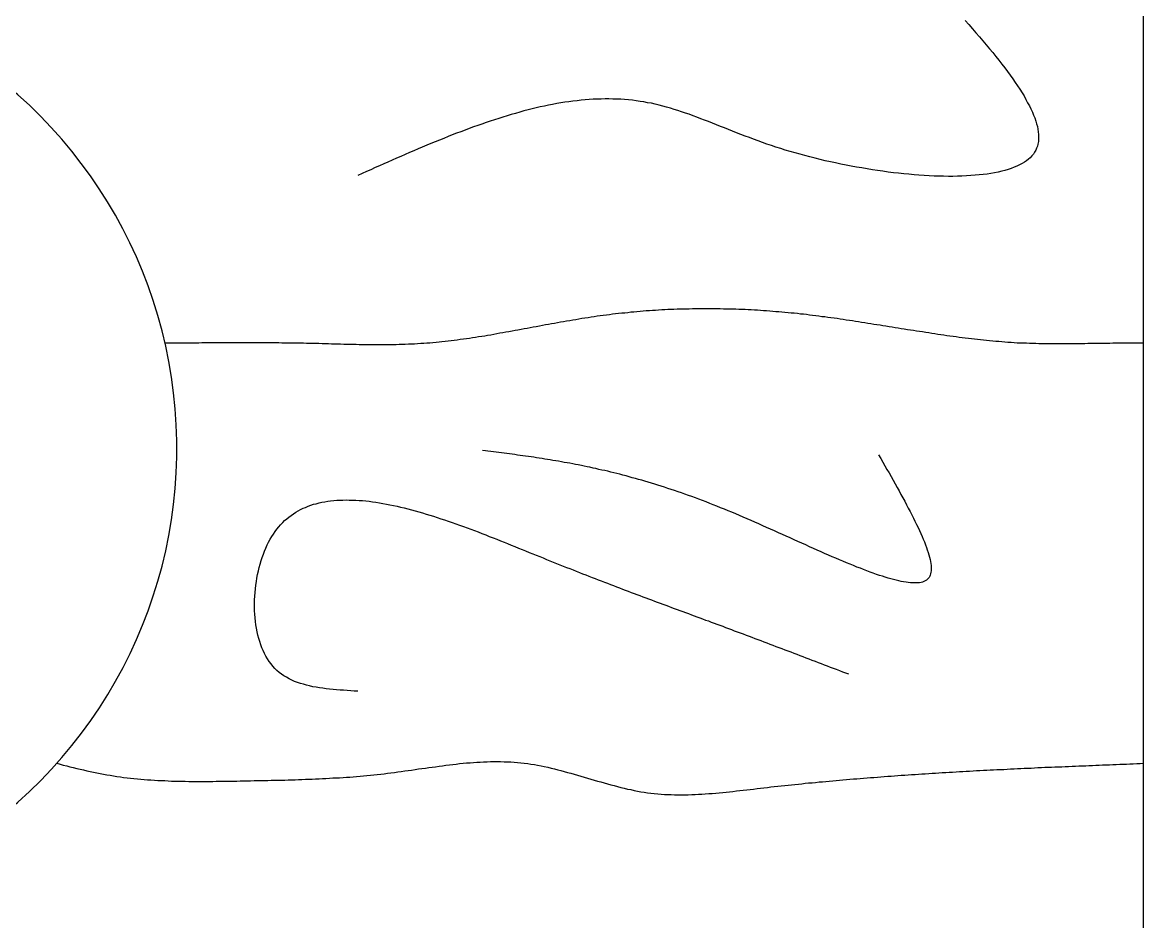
# Model space of a CAD drawing. Extents: x 443 to 1217, y -1921 to -677.
# Drawn here: x 707.95 to 718.33, y -758.87 to -750.54 of the extents above; entities that cross this region are included whole.
import ezdxf

# ---------------------------------------------------------------- set-up
doc = ezdxf.new("R2010")
doc.units = 0
doc.header["$MEASUREMENT"] = 0
doc.layers.add('1', color=7, linetype='CONTINUOUS')
doc.layers.add('3', color=8, linetype='CONTINUOUS')

msp = doc.modelspace()

# ---------------------------------------------------------------- linework, layer by layer
at = {"layer": '1', "color": 2, "linetype": 'Continuous'}
msp.add_line((718.33, -761.303), (718.33, -742.752), dxfattribs=at)
msp.add_line((718.33, -761.303), (718.33, -742.752), dxfattribs=at)
at = {"layer": '1', "color": 7}
for p, q in [((716.678, -750.524), (716.711, -750.562)), ((716.711, -750.562), (716.745, -750.6)), ((716.745, -750.6), (716.778, -750.637)), ((716.778, -750.637), (716.811, -750.675)), ((716.811, -750.675), (716.842, -750.712)), ((716.842, -750.712), (716.874, -750.748)), ((716.874, -750.748), (716.904, -750.785)), ((716.904, -750.785), (716.934, -750.821)), ((716.934, -750.821), (716.963, -750.857)), ((716.963, -750.857), (716.991, -750.892)), ((716.991, -750.892), (717.019, -750.927)), ((717.019, -750.927), (717.045, -750.962)), ((717.045, -750.962), (717.071, -750.997)), ((717.071, -750.997), (717.095, -751.031)), ((717.095, -751.031), (717.119, -751.063)), ((717.119, -751.063), (717.142, -751.097)), ((717.142, -751.097), (717.164, -751.129)), ((717.164, -751.129), (717.185, -751.161)), ((717.185, -751.161), (717.205, -751.193)), ((717.205, -751.193), (717.224, -751.223)), ((717.224, -751.223), (717.241, -751.255)), ((712.706, -751.334), (712.668, -751.342)), ((712.744, -751.325), (712.706, -751.334)), ((712.783, -751.316), (712.744, -751.325)), ((712.821, -751.308), (712.783, -751.316)), ((712.858, -751.301), (712.821, -751.308)), ((712.896, -751.294), (712.858, -751.301)), ((712.934, -751.288), (712.896, -751.294)), ((712.971, -751.281), (712.934, -751.288)), ((713.009, -751.276), (712.971, -751.281)), ((713.046, -751.271), (713.009, -751.276)), ((713.084, -751.267), (713.046, -751.271)), ((713.122, -751.263), (713.084, -751.267)), ((713.159, -751.259), (713.122, -751.263)), ((713.196, -751.256), (713.159, -751.259)), ((713.233, -751.254), (713.196, -751.256)), ((713.27, -751.252), (713.233, -751.254)), ((713.306, -751.251), (713.27, -751.252)), ((713.343, -751.25), (713.306, -751.251)), ((713.38, -751.25), (713.343, -751.25)), ((713.416, -751.251), (713.38, -751.25)), ((713.452, -751.252), (713.416, -751.251)), ((713.489, -751.254), (713.452, -751.252)), ((713.525, -751.256), (713.489, -751.254)), ((713.561, -751.259), (713.525, -751.256)), ((713.597, -751.263), (713.561, -751.259)), ((713.632, -751.267), (713.597, -751.263)), ((713.668, -751.273), (713.632, -751.267)), ((713.702, -751.278), (713.668, -751.273)), ((713.738, -751.285), (713.702, -751.278)), ((713.773, -751.291), (713.738, -751.285)), ((713.808, -751.299), (713.773, -751.291)), ((713.844, -751.307), (713.808, -751.299)), ((713.879, -751.316), (713.844, -751.307)), ((713.914, -751.326), (713.879, -751.316)), ((713.949, -751.336), (713.914, -751.326)), ((713.984, -751.347), (713.949, -751.336)), ((717.241, -751.255), (717.257, -751.285)), ((717.257, -751.285), (717.274, -751.314)), ((717.274, -751.314), (717.288, -751.343)), ((712.359, -751.431), (712.32, -751.443)), ((712.398, -751.419), (712.359, -751.431)), ((712.437, -751.407), (712.398, -751.419)), ((712.475, -751.395), (712.437, -751.407)), ((712.514, -751.384), (712.475, -751.395)), ((712.553, -751.373), (712.514, -751.384)), ((712.591, -751.362), (712.553, -751.373)), ((712.63, -751.352), (712.591, -751.362)), ((712.668, -751.342), (712.63, -751.352)), ((714.018, -751.358), (713.984, -751.347)), ((714.053, -751.37), (714.018, -751.358)), ((714.088, -751.382), (714.053, -751.37)), ((714.124, -751.393), (714.088, -751.382)), ((714.159, -751.407), (714.124, -751.393)), ((714.195, -751.42), (714.159, -751.407)), ((714.23, -751.434), (714.195, -751.42)), ((714.266, -751.447), (714.23, -751.434)), ((717.288, -751.343), (717.301, -751.372)), ((717.301, -751.372), (717.312, -751.4)), ((717.312, -751.4), (717.323, -751.427)), ((717.323, -751.427), (717.333, -751.455)), ((712.047, -751.54), (712.008, -751.554)), ((712.086, -751.524), (712.047, -751.54)), ((712.125, -751.51), (712.086, -751.524)), ((712.165, -751.496), (712.125, -751.51)), ((712.203, -751.483), (712.165, -751.496)), ((712.242, -751.469), (712.203, -751.483)), ((712.281, -751.456), (712.242, -751.469)), ((712.32, -751.443), (712.281, -751.456)), ((714.302, -751.461), (714.266, -751.447)), ((714.339, -751.475), (714.302, -751.461)), ((714.375, -751.489), (714.339, -751.475)), ((714.412, -751.505), (714.375, -751.489)), ((714.449, -751.519), (714.412, -751.505)), ((714.486, -751.534), (714.449, -751.519)), ((714.524, -751.548), (714.486, -751.534)), ((717.333, -751.455), (717.34, -751.481)), ((717.34, -751.481), (717.347, -751.506)), ((717.347, -751.506), (717.352, -751.531)), ((717.352, -751.531), (717.355, -751.556)), ((711.77, -751.647), (711.731, -751.664)), ((711.81, -751.631), (711.77, -751.647)), ((711.85, -751.616), (711.81, -751.631)), ((711.889, -751.599), (711.85, -751.616)), ((711.928, -751.584), (711.889, -751.599)), ((711.967, -751.569), (711.928, -751.584)), ((712.008, -751.554), (711.967, -751.569)), ((714.562, -751.564), (714.524, -751.548)), ((714.602, -751.579), (714.562, -751.564)), ((714.64, -751.594), (714.602, -751.579)), ((714.68, -751.609), (714.64, -751.594)), ((714.719, -751.623), (714.68, -751.609)), ((714.76, -751.639), (714.719, -751.623)), ((714.801, -751.653), (714.76, -751.639)), ((717.357, -751.646), (717.352, -751.668)), ((717.355, -751.556), (717.358, -751.58)), ((717.359, -751.625), (717.357, -751.646)), ((717.358, -751.58), (717.359, -751.603)), ((717.359, -751.603), (717.359, -751.625)), ((711.533, -751.748), (711.492, -751.765)), ((711.572, -751.73), (711.533, -751.748)), ((711.612, -751.714), (711.572, -751.73)), ((711.651, -751.696), (711.612, -751.714)), ((711.692, -751.68), (711.651, -751.696)), ((711.731, -751.664), (711.692, -751.68)), ((714.842, -751.668), (714.801, -751.653)), ((714.884, -751.682), (714.842, -751.668)), ((714.926, -751.696), (714.884, -751.682)), ((714.97, -751.711), (714.926, -751.696)), ((715.013, -751.724), (714.97, -751.711)), ((715.058, -751.738), (715.013, -751.724)), ((715.103, -751.751), (715.058, -751.738)), ((715.149, -751.763), (715.103, -751.751)), ((717.322, -751.744), (717.31, -751.762)), ((717.333, -751.726), (717.322, -751.744)), ((717.34, -751.707), (717.333, -751.726)), ((717.348, -751.688), (717.34, -751.707)), ((717.352, -751.668), (717.348, -751.688)), ((711.294, -751.852), (711.254, -751.87)), ((711.333, -751.835), (711.294, -751.852)), ((711.373, -751.817), (711.333, -751.835)), ((711.413, -751.8), (711.373, -751.817)), ((711.453, -751.783), (711.413, -751.8)), ((711.492, -751.765), (711.453, -751.783)), ((715.194, -751.776), (715.149, -751.763)), ((715.241, -751.788), (715.194, -751.776)), ((715.288, -751.8), (715.241, -751.788)), ((715.335, -751.812), (715.288, -751.8)), ((715.383, -751.823), (715.335, -751.812)), ((715.43, -751.834), (715.383, -751.823)), ((715.479, -751.844), (715.43, -751.834)), ((715.527, -751.854), (715.479, -751.844)), ((715.576, -751.864), (715.527, -751.854)), ((717.205, -751.85), (717.182, -751.862)), ((717.227, -751.837), (717.205, -751.85)), ((717.247, -751.824), (717.227, -751.837)), ((717.265, -751.81), (717.247, -751.824)), ((717.281, -751.795), (717.265, -751.81)), ((717.297, -751.778), (717.281, -751.795)), ((717.31, -751.762), (717.297, -751.778)), ((711.094, -751.941), (711.054, -751.959)), ((711.135, -751.923), (711.094, -751.941)), ((711.174, -751.906), (711.135, -751.923)), ((711.214, -751.887), (711.174, -751.906)), ((711.254, -751.87), (711.214, -751.887)), ((715.624, -751.873), (715.576, -751.864)), ((715.673, -751.883), (715.624, -751.873)), ((715.722, -751.89), (715.673, -751.883)), ((715.771, -751.899), (715.722, -751.89)), ((715.82, -751.907), (715.771, -751.899)), ((715.868, -751.914), (715.82, -751.907)), ((715.917, -751.921), (715.868, -751.914)), ((715.966, -751.928), (715.917, -751.921)), ((716.014, -751.934), (715.966, -751.928)), ((716.062, -751.939), (716.014, -751.934)), ((716.11, -751.944), (716.062, -751.939)), ((716.158, -751.948), (716.11, -751.944)), ((716.205, -751.953), (716.158, -751.948)), ((716.251, -751.957), (716.205, -751.953)), ((716.298, -751.959), (716.251, -751.957)), ((716.344, -751.962), (716.298, -751.959)), ((716.77, -751.958), (716.731, -751.961)), ((716.808, -751.955), (716.77, -751.958)), ((716.845, -751.95), (716.808, -751.955)), ((716.881, -751.946), (716.845, -751.95)), ((716.917, -751.941), (716.881, -751.946)), ((716.951, -751.934), (716.917, -751.941)), ((716.984, -751.928), (716.951, -751.934)), ((717.017, -751.921), (716.984, -751.928)), ((717.047, -751.912), (717.017, -751.921)), ((717.076, -751.904), (717.047, -751.912)), ((717.105, -751.895), (717.076, -751.904)), ((717.132, -751.884), (717.105, -751.895)), ((717.158, -751.874), (717.132, -751.884)), ((717.182, -751.862), (717.158, -751.874)), ((716.39, -751.965), (716.344, -751.962)), ((716.435, -751.966), (716.39, -751.965)), ((716.479, -751.967), (716.435, -751.966)), ((716.523, -751.968), (716.479, -751.967)), ((716.565, -751.968), (716.523, -751.968)), ((716.608, -751.967), (716.565, -751.968)), ((716.649, -751.966), (716.608, -751.967)), ((716.691, -751.963), (716.649, -751.966)), ((716.731, -751.961), (716.691, -751.963)), ((713.81, -753.207), (713.839, -753.205)), ((713.839, -753.205), (713.868, -753.203)), ((713.868, -753.203), (713.896, -753.202)), ((713.896, -753.202), (713.925, -753.2)), ((713.925, -753.2), (713.953, -753.199)), ((713.953, -753.199), (713.981, -753.197)), ((713.981, -753.197), (714.011, -753.196)), ((714.011, -753.196), (714.039, -753.196)), ((714.039, -753.196), (714.067, -753.195)), ((714.067, -753.195), (714.096, -753.194)), ((714.096, -753.194), (714.124, -753.194)), ((714.124, -753.194), (714.154, -753.193)), ((714.154, -753.193), (714.182, -753.193)), ((714.182, -753.193), (714.21, -753.192)), ((714.21, -753.192), (714.239, -753.192)), ((714.239, -753.192), (714.268, -753.192)), ((714.268, -753.192), (714.296, -753.192)), ((714.296, -753.192), (714.325, -753.192)), ((714.325, -753.192), (714.353, -753.192)), ((714.353, -753.192), (714.382, -753.193)), ((714.382, -753.193), (714.411, -753.193)), ((714.411, -753.193), (714.439, -753.194)), ((714.439, -753.194), (714.467, -753.194)), ((714.467, -753.194), (714.497, -753.195)), ((714.497, -753.195), (714.525, -753.196)), ((714.525, -753.196), (714.554, -753.196)), ((714.554, -753.196), (714.582, -753.197)), ((714.582, -753.197), (714.611, -753.199)), ((714.611, -753.199), (714.64, -753.2)), ((714.64, -753.2), (714.668, -753.202)), ((714.668, -753.202), (714.696, -753.203)), ((714.696, -753.203), (714.726, -753.205)), ((714.726, -753.205), (714.754, -753.206)), ((712.96, -753.312), (712.987, -753.307)), ((712.987, -753.307), (713.016, -753.302)), ((713.016, -753.302), (713.044, -753.297)), ((713.044, -753.297), (713.072, -753.293)), ((713.072, -753.293), (713.101, -753.288)), ((713.101, -753.288), (713.129, -753.283)), ((713.129, -753.283), (713.157, -753.279)), ((713.157, -753.279), (713.186, -753.275)), ((713.186, -753.275), (713.214, -753.27)), ((713.214, -753.27), (713.242, -753.266)), ((713.242, -753.266), (713.271, -753.261)), ((713.271, -753.261), (713.299, -753.258)), ((713.299, -753.258), (713.327, -753.254)), ((713.327, -753.254), (713.356, -753.251)), ((713.356, -753.251), (713.384, -753.247)), ((713.384, -753.247), (713.413, -753.243)), ((713.413, -753.243), (713.441, -753.24)), ((713.441, -753.24), (713.469, -753.236)), ((713.469, -753.236), (713.498, -753.233)), ((713.498, -753.233), (713.526, -753.231)), ((713.526, -753.231), (713.554, -753.228)), ((713.554, -753.228), (713.583, -753.224)), ((713.583, -753.224), (713.611, -753.222)), ((713.611, -753.222), (713.639, -753.22)), ((713.639, -753.22), (713.668, -753.217)), ((713.668, -753.217), (713.697, -753.215)), ((713.697, -753.215), (713.725, -753.212)), ((713.725, -753.212), (713.754, -753.21)), ((713.754, -753.21), (713.782, -753.208)), ((713.782, -753.208), (713.81, -753.207)), ((714.754, -753.206), (714.782, -753.208)), ((714.782, -753.208), (714.811, -753.21)), ((714.811, -753.21), (714.839, -753.211)), ((714.839, -753.211), (714.869, -753.213)), ((714.869, -753.213), (714.897, -753.216)), ((714.897, -753.216), (714.925, -753.219)), ((714.925, -753.219), (714.954, -753.221)), ((714.954, -753.221), (714.982, -753.223)), ((714.982, -753.223), (715.01, -753.225)), ((715.01, -753.225), (715.039, -753.229)), ((715.039, -753.229), (715.068, -753.231)), ((715.068, -753.231), (715.096, -753.234)), ((715.096, -753.234), (715.125, -753.237)), ((715.125, -753.237), (715.153, -753.241)), ((715.153, -753.241), (715.181, -753.243)), ((715.181, -753.243), (715.21, -753.246)), ((715.21, -753.246), (715.238, -753.251)), ((715.238, -753.251), (715.266, -753.254)), ((715.266, -753.254), (715.295, -753.257)), ((715.295, -753.257), (715.323, -753.26)), ((715.323, -753.26), (715.351, -753.265)), ((715.351, -753.265), (715.38, -753.268)), ((715.38, -753.268), (715.408, -753.272)), ((715.408, -753.272), (715.436, -753.276)), ((715.436, -753.276), (715.465, -753.28)), ((715.465, -753.28), (715.493, -753.283)), ((715.493, -753.283), (715.521, -753.288)), ((715.521, -753.288), (715.55, -753.292)), ((715.55, -753.292), (715.578, -753.296)), ((715.578, -753.296), (715.606, -753.301)), ((715.606, -753.301), (715.635, -753.305)), ((715.635, -753.305), (715.663, -753.309)), ((712.397, -753.415), (712.425, -753.41)), ((712.425, -753.41), (712.453, -753.405)), ((712.453, -753.405), (712.482, -753.4)), ((712.482, -753.4), (712.51, -753.394)), ((712.51, -753.394), (712.537, -753.389)), ((712.537, -753.389), (712.566, -753.385)), ((712.566, -753.385), (712.594, -753.379)), ((712.594, -753.379), (712.622, -753.374)), ((712.622, -753.374), (712.651, -753.368)), ((712.651, -753.368), (712.678, -753.363)), ((712.678, -753.363), (712.706, -753.358)), ((712.706, -753.358), (712.735, -753.353)), ((712.735, -753.353), (712.763, -753.348)), ((712.763, -753.348), (712.791, -753.342)), ((712.791, -753.342), (712.819, -753.338)), ((712.819, -753.338), (712.847, -753.332)), ((712.847, -753.332), (712.875, -753.327)), ((712.875, -753.327), (712.904, -753.321)), ((712.904, -753.321), (712.932, -753.317)), ((712.932, -753.317), (712.96, -753.312)), ((715.663, -753.309), (715.691, -753.314)), ((715.691, -753.314), (715.72, -753.318)), ((715.72, -753.318), (715.748, -753.322)), ((715.748, -753.322), (715.776, -753.327)), ((715.776, -753.327), (715.805, -753.331)), ((715.805, -753.331), (715.833, -753.336)), ((715.833, -753.336), (715.861, -753.34)), ((715.861, -753.34), (715.89, -753.344)), ((715.89, -753.344), (715.917, -753.35)), ((715.917, -753.35), (715.945, -753.354)), ((715.945, -753.354), (715.974, -753.358)), ((715.974, -753.358), (716.002, -753.363)), ((716.002, -753.363), (716.03, -753.367)), ((716.03, -753.367), (716.059, -753.372)), ((716.059, -753.372), (716.087, -753.377)), ((716.087, -753.377), (716.115, -753.381)), ((716.115, -753.381), (716.144, -753.386)), ((716.144, -753.386), (716.172, -753.39)), ((716.172, -753.39), (716.199, -753.394)), ((716.199, -753.394), (716.228, -753.399)), ((716.228, -753.399), (716.256, -753.403)), ((716.256, -753.403), (716.284, -753.407)), ((716.284, -753.407), (716.313, -753.412)), ((716.313, -753.412), (716.341, -753.416)), ((709.268, -753.512), (709.296, -753.511)), ((709.296, -753.511), (709.325, -753.511)), ((709.325, -753.511), (709.353, -753.511)), ((709.353, -753.511), (709.381, -753.511)), ((709.381, -753.511), (709.41, -753.51)), ((709.41, -753.51), (709.439, -753.51)), ((709.439, -753.51), (709.467, -753.51)), ((709.467, -753.51), (709.496, -753.509)), ((709.496, -753.509), (709.524, -753.509)), ((709.524, -753.509), (709.552, -753.509)), ((709.552, -753.509), (709.581, -753.509)), ((709.581, -753.509), (709.609, -753.508)), ((709.609, -753.508), (709.638, -753.508)), ((709.638, -753.508), (709.667, -753.508)), ((709.667, -753.508), (709.695, -753.508)), ((709.695, -753.508), (709.723, -753.508)), ((709.723, -753.508), (709.752, -753.507)), ((709.752, -753.507), (709.78, -753.507)), ((709.78, -753.507), (709.81, -753.507)), ((709.81, -753.507), (709.838, -753.507)), ((709.838, -753.507), (709.866, -753.507)), ((709.866, -753.507), (709.895, -753.507)), ((709.895, -753.507), (709.923, -753.507)), ((709.923, -753.507), (709.951, -753.507)), ((709.951, -753.507), (709.981, -753.507)), ((709.981, -753.507), (710.009, -753.507)), ((710.009, -753.507), (710.037, -753.507)), ((710.037, -753.507), (710.066, -753.507)), ((710.066, -753.507), (710.094, -753.507)), ((710.094, -753.507), (710.123, -753.507)), ((710.123, -753.507), (710.152, -753.507)), ((710.152, -753.507), (710.18, -753.507)), ((710.18, -753.507), (710.208, -753.507)), ((710.208, -753.507), (710.237, -753.508)), ((710.237, -753.508), (710.265, -753.508)), ((710.265, -753.508), (710.295, -753.508)), ((710.295, -753.508), (710.323, -753.508)), ((710.323, -753.508), (710.351, -753.509)), ((710.351, -753.509), (710.38, -753.509)), ((710.38, -753.509), (710.409, -753.509)), ((710.409, -753.509), (710.437, -753.51)), ((710.437, -753.51), (710.466, -753.51)), ((710.466, -753.51), (710.494, -753.511)), ((710.494, -753.511), (710.522, -753.511)), ((710.522, -753.511), (710.552, -753.512)), ((710.552, -753.512), (710.58, -753.513)), ((710.58, -753.513), (710.608, -753.513)), ((710.608, -753.513), (710.637, -753.514)), ((710.637, -753.514), (710.666, -753.515)), ((710.666, -753.515), (710.694, -753.515)), ((710.694, -753.515), (710.723, -753.516)), ((710.723, -753.516), (710.751, -753.518)), ((711.608, -753.518), (711.636, -753.515)), ((711.636, -753.515), (711.664, -753.513)), ((711.664, -753.513), (711.693, -753.511)), ((711.693, -753.511), (711.721, -753.509)), ((711.721, -753.509), (711.749, -753.507)), ((711.749, -753.507), (711.778, -753.504)), ((711.778, -753.504), (711.806, -753.501)), ((711.806, -753.501), (711.833, -753.499)), ((711.833, -753.499), (711.862, -753.496)), ((711.862, -753.496), (711.89, -753.492)), ((711.89, -753.492), (711.918, -753.489)), ((711.918, -753.489), (711.947, -753.485)), ((711.947, -753.485), (711.975, -753.482)), ((711.975, -753.482), (712.003, -753.478)), ((712.003, -753.478), (712.032, -753.474)), ((712.032, -753.474), (712.06, -753.47)), ((712.06, -753.47), (712.087, -753.466)), ((712.087, -753.466), (712.116, -753.462)), ((712.116, -753.462), (712.144, -753.458)), ((712.144, -753.458), (712.172, -753.453)), ((712.172, -753.453), (712.201, -753.449)), ((712.201, -753.449), (712.229, -753.445)), ((712.229, -753.445), (712.256, -753.439)), ((712.256, -753.439), (712.285, -753.435)), ((712.285, -753.435), (712.313, -753.429)), ((712.313, -753.429), (712.341, -753.425)), ((712.341, -753.425), (712.37, -753.419)), ((712.37, -753.419), (712.397, -753.415)), ((716.341, -753.416), (716.369, -753.421)), ((716.369, -753.421), (716.398, -753.425)), ((716.398, -753.425), (716.426, -753.429)), ((716.426, -753.429), (716.453, -753.433)), ((716.453, -753.433), (716.481, -753.437)), ((716.481, -753.437), (716.51, -753.441)), ((716.51, -753.441), (716.538, -753.445)), ((716.538, -753.445), (716.566, -753.449)), ((716.566, -753.449), (716.595, -753.452)), ((716.595, -753.452), (716.623, -753.457)), ((716.623, -753.457), (716.651, -753.46)), ((716.651, -753.46), (716.68, -753.463)), ((716.68, -753.463), (716.708, -753.467)), ((716.708, -753.467), (716.736, -753.471)), ((716.736, -753.471), (716.765, -753.474)), ((716.765, -753.474), (716.793, -753.477)), ((716.793, -753.477), (716.821, -753.479)), ((716.821, -753.479), (716.849, -753.483)), ((716.849, -753.483), (716.877, -753.486)), ((716.877, -753.486), (716.905, -753.488)), ((716.905, -753.488), (716.934, -753.491)), ((716.934, -753.491), (716.962, -753.494)), ((716.962, -753.494), (716.99, -753.496)), ((716.99, -753.496), (717.019, -753.499)), ((717.019, -753.499), (717.047, -753.501)), ((717.047, -753.501), (717.075, -753.503)), ((717.075, -753.503), (717.104, -753.504)), ((717.104, -753.504), (717.133, -753.507)), ((717.133, -753.507), (717.161, -753.509)), ((717.161, -753.509), (717.19, -753.51)), ((717.19, -753.51), (717.218, -753.511)), ((717.218, -753.511), (717.247, -753.512)), ((717.247, -753.512), (717.275, -753.513)), ((717.275, -753.513), (717.303, -753.514)), ((717.303, -753.514), (717.332, -753.515)), ((717.332, -753.515), (717.36, -753.516)), ((717.36, -753.516), (717.388, -753.516)), ((717.388, -753.516), (717.418, -753.518)), ((717.702, -753.518), (717.731, -753.516)), ((717.731, -753.516), (717.76, -753.516)), ((717.76, -753.516), (717.788, -753.516)), ((717.788, -753.516), (717.816, -753.515)), ((717.816, -753.515), (717.845, -753.515)), ((717.845, -753.515), (717.874, -753.514)), ((717.874, -753.514), (717.903, -753.514)), ((717.903, -753.514), (717.931, -753.514)), ((717.931, -753.514), (717.959, -753.513)), ((717.959, -753.513), (717.988, -753.513)), ((717.988, -753.513), (718.017, -753.513)), ((718.017, -753.513), (718.045, -753.512)), ((718.045, -753.512), (718.074, -753.512)), ((718.074, -753.512), (718.102, -753.512)), ((718.102, -753.512), (718.13, -753.512)), ((718.13, -753.512), (718.16, -753.512)), ((718.16, -753.512), (718.188, -753.512)), ((718.188, -753.512), (718.216, -753.512)), ((718.216, -753.512), (718.245, -753.512)), ((718.245, -753.512), (718.273, -753.512)), ((718.273, -753.512), (718.301, -753.512)), ((718.301, -753.512), (718.331, -753.512)), ((710.751, -753.518), (710.781, -753.518)), ((710.781, -753.518), (710.809, -753.519)), ((710.809, -753.519), (710.837, -753.52)), ((710.837, -753.52), (710.866, -753.521)), ((710.866, -753.521), (710.894, -753.521)), ((710.894, -753.521), (710.923, -753.522)), ((710.923, -753.522), (710.952, -753.523)), ((710.952, -753.523), (710.98, -753.523)), ((710.98, -753.523), (711.008, -753.524)), ((711.008, -753.524), (711.038, -753.524)), ((711.038, -753.524), (711.066, -753.525)), ((711.066, -753.525), (711.094, -753.525)), ((711.094, -753.525), (711.123, -753.526)), ((711.123, -753.526), (711.151, -753.526)), ((711.151, -753.526), (711.181, -753.526)), ((711.181, -753.526), (711.209, -753.526)), ((711.209, -753.526), (711.237, -753.526)), ((711.237, -753.526), (711.266, -753.526)), ((711.266, -753.526), (711.294, -753.526)), ((711.294, -753.526), (711.323, -753.526)), ((711.323, -753.526), (711.352, -753.526)), ((711.352, -753.526), (711.38, -753.525)), ((711.38, -753.525), (711.408, -753.525)), ((711.408, -753.525), (711.437, -753.524)), ((711.437, -753.524), (711.465, -753.523)), ((711.465, -753.523), (711.493, -753.522)), ((711.493, -753.522), (711.522, -753.521)), ((711.522, -753.521), (711.55, -753.52)), ((711.55, -753.52), (711.579, -753.519)), ((711.579, -753.519), (711.608, -753.518)), ((717.418, -753.518), (717.446, -753.518)), ((717.446, -753.518), (717.474, -753.518)), ((717.474, -753.518), (717.503, -753.518)), ((717.503, -753.518), (717.531, -753.518)), ((717.531, -753.518), (717.559, -753.518)), ((717.559, -753.518), (717.589, -753.518)), ((717.589, -753.518), (717.617, -753.518)), ((717.617, -753.518), (717.645, -753.518)), ((717.645, -753.518), (717.674, -753.518)), ((717.674, -753.518), (717.702, -753.518)), ((712.235, -754.511), (712.21, -754.508)), ((712.259, -754.515), (712.235, -754.511)), ((712.285, -754.518), (712.259, -754.515)), ((712.31, -754.52), (712.285, -754.518)), ((712.334, -754.523), (712.31, -754.52)), ((712.359, -754.527), (712.334, -754.523)), ((712.384, -754.53), (712.359, -754.527)), ((712.408, -754.533), (712.384, -754.53)), ((712.433, -754.537), (712.408, -754.533)), ((712.458, -754.54), (712.433, -754.537)), ((712.483, -754.543), (712.458, -754.54)), ((712.508, -754.546), (712.483, -754.543)), ((712.533, -754.551), (712.508, -754.546)), ((712.557, -754.554), (712.533, -754.551)), ((712.582, -754.557), (712.557, -754.554)), ((715.877, -754.547), (715.896, -754.582)), ((712.607, -754.561), (712.582, -754.557)), ((712.633, -754.564), (712.607, -754.561)), ((712.658, -754.568), (712.633, -754.564)), ((712.683, -754.571), (712.658, -754.568)), ((712.708, -754.576), (712.683, -754.571)), ((712.734, -754.579), (712.708, -754.576)), ((712.76, -754.583), (712.734, -754.579)), ((712.785, -754.588), (712.76, -754.583)), ((712.81, -754.591), (712.785, -754.588)), ((712.836, -754.595), (712.81, -754.591)), ((712.861, -754.6), (712.836, -754.595)), ((712.887, -754.604), (712.861, -754.6)), ((712.913, -754.608), (712.887, -754.604)), ((712.94, -754.613), (712.913, -754.608)), ((712.966, -754.618), (712.94, -754.613)), ((712.992, -754.623), (712.966, -754.618)), ((713.018, -754.627), (712.992, -754.623)), ((713.044, -754.632), (713.018, -754.627)), ((713.07, -754.638), (713.044, -754.632)), ((713.096, -754.642), (713.07, -754.638)), ((713.124, -754.648), (713.096, -754.642)), ((713.15, -754.653), (713.124, -754.648)), ((713.177, -754.659), (713.15, -754.653)), ((713.204, -754.664), (713.177, -754.659)), ((715.896, -754.582), (715.916, -754.616)), ((715.916, -754.616), (715.934, -754.65)), ((715.934, -754.65), (715.954, -754.684)), ((713.232, -754.671), (713.204, -754.664)), ((713.259, -754.676), (713.232, -754.671)), ((713.286, -754.683), (713.259, -754.676)), ((713.313, -754.689), (713.286, -754.683)), ((713.341, -754.695), (713.313, -754.689)), ((713.369, -754.701), (713.341, -754.695)), ((713.396, -754.709), (713.369, -754.701)), ((713.424, -754.715), (713.396, -754.709)), ((713.453, -754.722), (713.424, -754.715)), ((713.481, -754.729), (713.453, -754.722)), ((713.509, -754.737), (713.481, -754.729)), ((713.538, -754.744), (713.509, -754.737)), ((713.567, -754.752), (713.538, -754.744)), ((713.596, -754.76), (713.567, -754.752)), ((713.625, -754.768), (713.596, -754.76)), ((715.954, -754.684), (715.974, -754.716)), ((715.974, -754.716), (715.992, -754.75)), ((715.992, -754.75), (716.011, -754.784)), ((713.654, -754.776), (713.625, -754.768)), ((713.684, -754.784), (713.654, -754.776)), ((713.713, -754.793), (713.684, -754.784)), ((713.743, -754.801), (713.713, -754.793)), ((713.773, -754.811), (713.743, -754.801)), ((713.803, -754.82), (713.773, -754.811)), ((713.833, -754.83), (713.803, -754.82)), ((713.864, -754.84), (713.833, -754.83)), ((713.894, -754.849), (713.864, -754.84)), ((713.926, -754.859), (713.894, -754.849)), ((713.956, -754.869), (713.926, -754.859)), ((716.011, -754.784), (716.029, -754.817)), ((716.029, -754.817), (716.048, -754.85)), ((716.048, -754.85), (716.066, -754.883)), ((710.831, -754.971), (710.858, -754.969)), ((710.858, -754.969), (710.887, -754.968)), ((710.887, -754.968), (710.916, -754.967)), ((710.916, -754.967), (710.945, -754.966)), ((710.945, -754.966), (710.975, -754.967)), ((710.975, -754.967), (711.004, -754.967)), ((711.004, -754.967), (711.035, -754.968)), ((711.035, -754.968), (711.065, -754.97)), ((711.065, -754.97), (711.096, -754.972)), ((713.988, -754.88), (713.956, -754.869)), ((714.02, -754.891), (713.988, -754.88)), ((714.051, -754.902), (714.02, -754.891)), ((714.083, -754.913), (714.051, -754.902)), ((714.115, -754.925), (714.083, -754.913)), ((714.147, -754.935), (714.115, -754.925)), ((714.18, -754.947), (714.147, -754.935)), ((714.212, -754.959), (714.18, -754.947)), ((714.246, -754.972), (714.212, -754.959)), ((716.066, -754.883), (716.084, -754.916)), ((716.084, -754.916), (716.101, -754.947)), ((716.101, -754.947), (716.119, -754.979)), ((710.479, -755.08), (710.502, -755.068)), ((710.502, -755.068), (710.523, -755.055)), ((710.523, -755.055), (710.547, -755.044)), ((710.547, -755.044), (710.57, -755.035)), ((710.57, -755.035), (710.594, -755.025)), ((710.594, -755.025), (710.619, -755.016)), ((710.619, -755.016), (710.644, -755.007)), ((710.644, -755.007), (710.669, -755.001)), ((710.669, -755.001), (710.696, -754.994)), ((710.696, -754.994), (710.722, -754.988)), ((710.722, -754.988), (710.748, -754.983)), ((710.748, -754.983), (710.775, -754.979)), ((710.775, -754.979), (710.802, -754.975)), ((710.802, -754.975), (710.831, -754.971)), ((711.096, -754.972), (711.127, -754.976)), ((711.127, -754.976), (711.158, -754.979)), ((711.158, -754.979), (711.189, -754.983)), ((711.189, -754.983), (711.222, -754.988)), ((711.222, -754.988), (711.254, -754.993)), ((711.254, -754.993), (711.286, -754.999)), ((711.286, -754.999), (711.318, -755.004)), ((711.318, -755.004), (711.351, -755.011)), ((711.351, -755.011), (711.383, -755.018)), ((711.383, -755.018), (711.417, -755.025)), ((711.417, -755.025), (711.45, -755.032)), ((711.45, -755.032), (711.484, -755.041)), ((711.484, -755.041), (711.517, -755.05)), ((711.517, -755.05), (711.55, -755.059)), ((711.55, -755.059), (711.584, -755.067)), ((711.584, -755.067), (711.619, -755.077)), ((714.279, -754.984), (714.246, -754.972)), ((714.313, -754.998), (714.279, -754.984)), ((714.346, -755.011), (714.313, -754.998)), ((714.38, -755.025), (714.346, -755.011)), ((714.414, -755.038), (714.38, -755.025)), ((714.449, -755.052), (714.414, -755.038)), ((714.484, -755.066), (714.449, -755.052)), ((714.519, -755.08), (714.484, -755.066)), ((716.119, -754.979), (716.136, -755.011)), ((716.136, -755.011), (716.152, -755.042)), ((716.152, -755.042), (716.168, -755.073)), ((716.168, -755.073), (716.184, -755.103)), ((710.339, -755.196), (710.358, -755.176)), ((710.358, -755.176), (710.376, -755.158)), ((710.376, -755.158), (710.396, -755.141)), ((710.396, -755.141), (710.415, -755.125)), ((710.415, -755.125), (710.436, -755.109)), ((710.436, -755.109), (710.458, -755.095)), ((710.458, -755.095), (710.479, -755.08)), ((711.619, -755.077), (711.652, -755.087)), ((711.652, -755.087), (711.686, -755.097)), ((711.686, -755.097), (711.721, -755.108)), ((711.721, -755.108), (711.755, -755.117)), ((711.755, -755.117), (711.79, -755.129)), ((711.79, -755.129), (711.824, -755.14)), ((711.824, -755.14), (711.858, -755.151)), ((711.858, -755.151), (711.892, -755.163)), ((711.892, -755.163), (711.927, -755.175)), ((711.927, -755.175), (711.962, -755.187)), ((714.554, -755.096), (714.519, -755.08)), ((714.59, -755.111), (714.554, -755.096)), ((714.624, -755.126), (714.59, -755.111)), ((714.66, -755.141), (714.624, -755.126)), ((714.696, -755.157), (714.66, -755.141)), ((714.732, -755.173), (714.696, -755.157)), ((714.768, -755.188), (714.732, -755.173)), ((716.184, -755.103), (716.199, -755.134)), ((716.199, -755.134), (716.213, -755.163)), ((716.213, -755.163), (716.228, -755.193)), ((710.272, -755.282), (710.288, -755.259)), ((710.288, -755.259), (710.304, -755.236)), ((710.304, -755.236), (710.322, -755.216)), ((710.322, -755.216), (710.339, -755.196)), ((711.962, -755.187), (711.997, -755.2)), ((711.997, -755.2), (712.031, -755.212)), ((712.031, -755.212), (712.065, -755.225)), ((712.065, -755.225), (712.1, -755.237)), ((712.1, -755.237), (712.134, -755.25)), ((712.134, -755.25), (712.169, -755.263)), ((712.169, -755.263), (712.203, -755.277)), ((712.203, -755.277), (712.238, -755.291)), ((714.804, -755.205), (714.768, -755.188)), ((714.84, -755.221), (714.804, -755.205)), ((714.877, -755.237), (714.84, -755.221)), ((714.913, -755.254), (714.877, -755.237)), ((714.949, -755.27), (714.913, -755.254)), ((714.986, -755.286), (714.949, -755.27)), ((716.228, -755.193), (716.242, -755.221)), ((716.242, -755.221), (716.255, -755.249)), ((716.255, -755.249), (716.267, -755.277)), ((716.267, -755.277), (716.279, -755.304)), ((710.202, -755.412), (710.215, -755.383)), ((710.215, -755.383), (710.228, -755.357)), ((710.228, -755.357), (710.242, -755.331)), ((710.242, -755.331), (710.256, -755.306)), ((710.256, -755.306), (710.272, -755.282)), ((712.238, -755.291), (712.271, -755.304)), ((712.271, -755.304), (712.306, -755.317)), ((712.306, -755.317), (712.34, -755.331)), ((712.34, -755.331), (712.374, -755.344)), ((712.374, -755.344), (712.408, -755.357)), ((712.408, -755.357), (712.441, -755.371)), ((712.441, -755.371), (712.475, -755.384)), ((712.475, -755.384), (712.509, -755.399)), ((715.022, -755.303), (714.986, -755.286)), ((715.058, -755.319), (715.022, -755.303)), ((715.094, -755.335), (715.058, -755.319)), ((715.13, -755.352), (715.094, -755.335)), ((715.166, -755.367), (715.13, -755.352)), ((715.202, -755.383), (715.166, -755.367)), ((715.238, -755.4), (715.202, -755.383)), ((716.279, -755.304), (716.291, -755.33)), ((716.291, -755.33), (716.301, -755.356)), ((716.301, -755.356), (716.31, -755.381)), ((716.31, -755.381), (716.32, -755.406)), ((710.168, -755.499), (710.179, -755.469)), ((710.179, -755.469), (710.19, -755.44)), ((710.19, -755.44), (710.202, -755.412)), ((712.509, -755.399), (712.542, -755.412)), ((712.542, -755.412), (712.576, -755.425)), ((712.576, -755.425), (712.608, -755.439)), ((712.608, -755.439), (712.641, -755.452)), ((712.641, -755.452), (712.674, -755.465)), ((712.674, -755.465), (712.706, -755.478)), ((712.706, -755.478), (712.738, -755.491)), ((715.273, -755.415), (715.238, -755.4)), ((715.308, -755.431), (715.273, -755.415)), ((715.344, -755.447), (715.308, -755.431)), ((715.377, -755.462), (715.344, -755.447)), ((715.412, -755.477), (715.377, -755.462)), ((715.446, -755.492), (715.412, -755.477)), ((716.32, -755.406), (716.328, -755.429)), ((716.328, -755.429), (716.335, -755.452)), ((716.335, -755.452), (716.342, -755.475)), ((716.342, -755.475), (716.348, -755.497)), ((710.133, -755.624), (710.141, -755.593)), ((710.141, -755.593), (710.148, -755.561)), ((710.148, -755.561), (710.158, -755.529)), ((710.158, -755.529), (710.168, -755.499)), ((712.738, -755.491), (712.77, -755.504)), ((712.77, -755.504), (712.801, -755.517)), ((712.801, -755.517), (712.833, -755.53)), ((712.833, -755.53), (712.864, -755.542)), ((712.864, -755.542), (712.895, -755.554)), ((712.895, -755.554), (712.926, -755.568)), ((712.926, -755.568), (712.957, -755.58)), ((712.957, -755.58), (712.986, -755.591)), ((712.986, -755.591), (713.017, -755.603)), ((715.481, -755.506), (715.446, -755.492)), ((715.514, -755.521), (715.481, -755.506)), ((715.547, -755.535), (715.514, -755.521)), ((715.58, -755.549), (715.547, -755.535)), ((715.613, -755.562), (715.58, -755.549)), ((715.644, -755.575), (715.613, -755.562)), ((715.676, -755.588), (715.644, -755.575)), ((715.708, -755.6), (715.676, -755.588)), ((716.348, -755.497), (716.353, -755.517)), ((716.353, -755.517), (716.357, -755.537)), ((716.357, -755.537), (716.36, -755.556)), ((716.36, -755.556), (716.363, -755.574)), ((716.363, -755.574), (716.364, -755.591)), ((716.364, -755.591), (716.365, -755.608)), ((710.114, -755.723), (710.119, -755.69)), ((710.119, -755.69), (710.126, -755.657)), ((710.126, -755.657), (710.133, -755.624)), ((713.017, -755.603), (713.047, -755.615)), ((713.047, -755.615), (713.077, -755.627)), ((713.077, -755.627), (713.106, -755.638)), ((713.106, -755.638), (713.136, -755.65)), ((713.136, -755.65), (713.165, -755.661)), ((713.165, -755.661), (713.193, -755.673)), ((713.193, -755.673), (713.223, -755.684)), ((713.223, -755.684), (713.251, -755.695)), ((713.251, -755.695), (713.281, -755.706)), ((715.738, -755.612), (715.708, -755.6)), ((715.769, -755.624), (715.738, -755.612)), ((715.798, -755.635), (715.769, -755.624)), ((715.828, -755.645), (715.798, -755.635)), ((715.857, -755.656), (715.828, -755.645)), ((715.884, -755.666), (715.857, -755.656)), ((715.913, -755.674), (715.884, -755.666)), ((715.939, -755.683), (715.913, -755.674)), ((715.965, -755.691), (715.939, -755.683)), ((715.991, -755.698), (715.965, -755.691)), ((716.337, -755.694), (716.328, -755.703)), ((716.344, -755.685), (716.337, -755.694)), ((716.35, -755.674), (716.344, -755.685)), ((716.355, -755.663), (716.35, -755.674)), ((716.359, -755.65), (716.355, -755.663)), ((716.362, -755.637), (716.359, -755.65)), ((716.364, -755.623), (716.362, -755.637)), ((716.365, -755.608), (716.364, -755.623)), ((710.102, -755.824), (710.105, -755.79)), ((710.105, -755.79), (710.109, -755.756)), ((710.109, -755.756), (710.114, -755.723)), ((713.281, -755.706), (713.309, -755.717)), ((713.309, -755.717), (713.337, -755.728)), ((713.337, -755.728), (713.365, -755.739)), ((713.365, -755.739), (713.393, -755.75)), ((713.393, -755.75), (713.421, -755.76)), ((713.421, -755.76), (713.448, -755.771)), ((713.448, -755.771), (713.476, -755.781)), ((713.476, -755.781), (713.504, -755.792)), ((713.504, -755.792), (713.531, -755.802)), ((716.016, -755.705), (715.991, -755.698)), ((716.04, -755.711), (716.016, -755.705)), ((716.064, -755.717), (716.04, -755.711)), ((716.087, -755.721), (716.064, -755.717)), ((716.109, -755.726), (716.087, -755.721)), ((716.131, -755.729), (716.109, -755.726)), ((716.151, -755.732), (716.131, -755.729)), ((716.171, -755.734), (716.151, -755.732)), ((716.189, -755.735), (716.171, -755.734)), ((716.208, -755.736), (716.189, -755.735)), ((716.224, -755.735), (716.208, -755.736)), ((716.241, -755.734), (716.224, -755.735)), ((716.256, -755.733), (716.241, -755.734)), ((716.271, -755.73), (716.256, -755.733)), ((716.284, -755.727), (716.271, -755.73)), ((716.296, -755.721), (716.284, -755.727)), ((716.308, -755.716), (716.296, -755.721)), ((716.319, -755.71), (716.308, -755.716)), ((716.328, -755.703), (716.319, -755.71)), ((710.097, -755.925), (710.098, -755.891)), ((710.098, -755.891), (710.099, -755.857)), ((710.099, -755.857), (710.102, -755.824)), ((713.531, -755.802), (713.559, -755.813)), ((713.559, -755.813), (713.586, -755.823)), ((713.586, -755.823), (713.613, -755.833)), ((713.613, -755.833), (713.639, -755.843)), ((713.639, -755.843), (713.666, -755.853)), ((713.666, -755.853), (713.694, -755.863)), ((713.694, -755.863), (713.72, -755.874)), ((713.72, -755.874), (713.747, -755.884)), ((713.747, -755.884), (713.773, -755.893)), ((713.773, -755.893), (713.8, -755.903)), ((713.8, -755.903), (713.827, -755.913)), ((710.097, -755.959), (710.097, -755.925)), ((710.098, -755.993), (710.097, -755.959)), ((710.099, -756.025), (710.098, -755.993)), ((713.827, -755.913), (713.853, -755.923)), ((713.853, -755.923), (713.879, -755.933)), ((713.879, -755.933), (713.906, -755.942)), ((713.906, -755.942), (713.932, -755.952)), ((713.932, -755.952), (713.959, -755.962)), ((713.959, -755.962), (713.985, -755.972)), ((713.985, -755.972), (714.011, -755.982)), ((714.011, -755.982), (714.037, -755.991)), ((714.037, -755.991), (714.063, -756.001)), ((714.063, -756.001), (714.089, -756.01)), ((710.103, -756.059), (710.099, -756.025)), ((710.106, -756.092), (710.103, -756.059)), ((710.11, -756.123), (710.106, -756.092)), ((714.089, -756.01), (714.117, -756.02)), ((714.117, -756.02), (714.143, -756.03)), ((714.143, -756.03), (714.169, -756.039)), ((714.169, -756.039), (714.195, -756.049)), ((714.195, -756.049), (714.221, -756.059)), ((714.221, -756.059), (714.247, -756.069)), ((714.247, -756.069), (714.273, -756.079)), ((714.273, -756.079), (714.301, -756.088)), ((714.301, -756.088), (714.327, -756.098)), ((714.327, -756.098), (714.353, -756.108)), ((714.353, -756.108), (714.38, -756.118)), ((710.116, -756.156), (710.11, -756.123)), ((710.121, -756.188), (710.116, -756.156)), ((710.128, -756.218), (710.121, -756.188)), ((714.38, -756.118), (714.406, -756.128)), ((714.406, -756.128), (714.434, -756.137)), ((714.434, -756.137), (714.46, -756.147)), ((714.46, -756.147), (714.487, -756.158)), ((714.487, -756.158), (714.514, -756.168)), ((714.514, -756.168), (714.54, -756.178)), ((714.54, -756.178), (714.568, -756.188)), ((714.568, -756.188), (714.595, -756.199)), ((714.595, -756.199), (714.622, -756.208)), ((714.622, -756.208), (714.649, -756.219)), ((710.136, -756.249), (710.128, -756.218)), ((710.145, -756.278), (710.136, -756.249)), ((710.155, -756.308), (710.145, -756.278)), ((710.166, -756.336), (710.155, -756.308)), ((714.649, -756.219), (714.677, -756.229)), ((714.677, -756.229), (714.704, -756.239)), ((714.704, -756.239), (714.731, -756.25)), ((714.731, -756.25), (714.758, -756.26)), ((714.758, -756.26), (714.786, -756.27)), ((714.786, -756.27), (714.814, -756.28)), ((714.814, -756.28), (714.841, -756.291)), ((714.841, -756.291), (714.869, -756.302)), ((714.869, -756.302), (714.897, -756.312)), ((714.897, -756.312), (714.924, -756.323)), ((710.177, -756.363), (710.166, -756.336)), ((710.19, -756.389), (710.177, -756.363)), ((710.203, -756.415), (710.19, -756.389)), ((710.217, -756.44), (710.203, -756.415)), ((714.924, -756.323), (714.952, -756.334)), ((714.952, -756.334), (714.98, -756.343)), ((714.98, -756.343), (715.008, -756.354)), ((715.008, -756.354), (715.035, -756.365)), ((715.035, -756.365), (715.064, -756.375)), ((715.064, -756.375), (715.092, -756.386)), ((715.092, -756.386), (715.119, -756.397)), ((715.119, -756.397), (715.148, -756.408)), ((715.148, -756.408), (715.176, -756.418)), ((715.176, -756.418), (715.203, -756.428)), ((710.233, -756.463), (710.217, -756.44)), ((710.25, -756.486), (710.233, -756.463)), ((710.267, -756.508), (710.25, -756.486)), ((710.286, -756.528), (710.267, -756.508)), ((710.305, -756.547), (710.286, -756.528)), ((715.203, -756.428), (715.231, -756.439)), ((715.231, -756.439), (715.26, -756.45)), ((715.26, -756.45), (715.288, -756.461)), ((715.288, -756.461), (715.316, -756.472)), ((715.316, -756.472), (715.344, -756.482)), ((715.344, -756.482), (715.372, -756.493)), ((715.372, -756.493), (715.4, -756.504)), ((715.4, -756.504), (715.429, -756.515)), ((715.429, -756.515), (715.457, -756.525)), ((715.457, -756.525), (715.485, -756.536)), ((710.326, -756.565), (710.305, -756.547)), ((710.347, -756.581), (710.326, -756.565)), ((710.37, -756.596), (710.347, -756.581)), ((710.393, -756.61), (710.37, -756.596)), ((710.418, -756.624), (710.393, -756.61)), ((710.443, -756.636), (710.418, -756.624)), ((715.485, -756.536), (715.514, -756.547)), ((715.514, -756.547), (715.542, -756.558)), ((715.542, -756.558), (715.569, -756.569)), ((715.569, -756.569), (715.598, -756.579)), ((710.468, -756.648), (710.443, -756.636)), ((710.495, -756.657), (710.468, -756.648)), ((710.522, -756.667), (710.495, -756.657)), ((710.55, -756.675), (710.522, -756.667)), ((710.578, -756.682), (710.55, -756.675)), ((710.607, -756.69), (710.578, -756.682)), ((710.637, -756.697), (710.607, -756.69)), ((710.667, -756.702), (710.637, -756.697)), ((710.698, -756.707), (710.667, -756.702)), ((710.729, -756.712), (710.698, -756.707)), ((710.76, -756.716), (710.729, -756.712)), ((710.793, -756.719), (710.76, -756.716)), ((710.824, -756.723), (710.793, -756.719)), ((710.857, -756.726), (710.824, -756.723)), ((710.89, -756.728), (710.857, -756.726)), ((710.922, -756.73), (710.89, -756.728)), ((710.955, -756.733), (710.922, -756.73)), ((710.988, -756.735), (710.955, -756.733)), ((711.021, -756.737), (710.988, -756.735)), ((711.054, -756.739), (711.021, -756.737)), ((708.265, -757.407), (708.296, -757.416)), ((708.296, -757.416), (708.326, -757.423)), ((708.326, -757.423), (708.358, -757.431)), ((708.358, -757.431), (708.388, -757.439)), ((708.388, -757.439), (708.419, -757.446)), ((708.419, -757.446), (708.451, -757.454)), ((708.451, -757.454), (708.481, -757.462)), ((708.481, -757.462), (708.512, -757.468)), ((711.584, -757.464), (711.615, -757.459)), ((711.615, -757.459), (711.647, -757.455)), ((711.647, -757.455), (711.68, -757.451)), ((711.68, -757.451), (711.711, -757.446)), ((711.711, -757.446), (711.743, -757.442)), ((711.743, -757.442), (711.774, -757.438)), ((711.774, -757.438), (711.806, -757.433)), ((711.806, -757.433), (711.839, -757.429)), ((711.839, -757.429), (711.87, -757.425)), ((711.87, -757.425), (711.902, -757.421)), ((711.902, -757.421), (711.934, -757.417)), ((711.934, -757.417), (711.965, -757.414)), ((711.965, -757.414), (711.997, -757.41)), ((711.997, -757.41), (712.028, -757.407)), ((712.028, -757.407), (712.061, -757.404)), ((712.061, -757.404), (712.093, -757.402)), ((712.093, -757.402), (712.124, -757.398)), ((712.124, -757.398), (712.156, -757.396)), ((712.156, -757.396), (712.188, -757.395)), ((712.188, -757.395), (712.219, -757.393)), ((712.219, -757.393), (712.251, -757.392)), ((712.251, -757.392), (712.282, -757.391)), ((712.282, -757.391), (712.314, -757.391)), ((712.314, -757.391), (712.344, -757.391)), ((712.344, -757.391), (712.376, -757.391)), ((712.376, -757.391), (712.408, -757.392)), ((712.408, -757.392), (712.439, -757.393)), ((712.439, -757.393), (712.471, -757.394)), ((712.471, -757.394), (712.501, -757.396)), ((712.501, -757.396), (712.533, -757.398)), ((712.533, -757.398), (712.565, -757.402)), ((712.565, -757.402), (712.595, -757.405)), ((712.595, -757.405), (712.627, -757.409)), ((712.627, -757.409), (712.657, -757.414)), ((712.657, -757.414), (712.689, -757.419)), ((712.689, -757.419), (712.719, -757.425)), ((712.719, -757.425), (712.751, -757.43)), ((712.751, -757.43), (712.781, -757.437)), ((712.781, -757.437), (712.812, -757.443)), ((712.812, -757.443), (712.844, -757.451)), ((712.844, -757.451), (712.874, -757.458)), ((712.874, -757.458), (712.905, -757.466)), ((717.036, -757.463), (717.068, -757.461)), ((717.068, -757.461), (717.099, -757.459)), ((717.099, -757.459), (717.131, -757.457)), ((717.131, -757.457), (717.163, -757.456)), ((717.163, -757.456), (717.194, -757.455)), ((717.194, -757.455), (717.226, -757.453)), ((717.226, -757.453), (717.257, -757.452)), ((717.257, -757.452), (717.289, -757.451)), ((717.289, -757.451), (717.321, -757.449)), ((717.321, -757.449), (717.352, -757.447)), ((717.352, -757.447), (717.384, -757.446)), ((717.384, -757.446), (717.415, -757.444)), ((717.415, -757.444), (717.447, -757.443)), ((717.447, -757.443), (717.479, -757.442)), ((717.479, -757.442), (717.51, -757.441)), ((717.51, -757.441), (717.542, -757.439)), ((717.542, -757.439), (717.573, -757.438)), ((717.573, -757.438), (717.605, -757.437)), ((717.605, -757.437), (717.637, -757.435)), ((717.637, -757.435), (717.668, -757.433)), ((717.668, -757.433), (717.7, -757.432)), ((717.7, -757.432), (717.731, -757.431)), ((717.731, -757.431), (717.763, -757.43)), ((717.763, -757.43), (717.795, -757.429)), ((717.795, -757.429), (717.825, -757.428)), ((717.825, -757.428), (717.857, -757.426)), ((717.857, -757.426), (717.888, -757.425)), ((717.888, -757.425), (717.92, -757.423)), ((717.92, -757.423), (717.952, -757.422)), ((717.952, -757.422), (717.983, -757.421)), ((717.983, -757.421), (718.015, -757.42)), ((718.015, -757.42), (718.046, -757.418)), ((718.046, -757.418), (718.078, -757.417)), ((718.078, -757.417), (718.11, -757.416)), ((718.11, -757.416), (718.141, -757.415)), ((718.141, -757.415), (718.173, -757.414)), ((718.173, -757.414), (718.204, -757.413)), ((718.204, -757.413), (718.236, -757.412)), ((718.236, -757.412), (718.268, -757.41)), ((718.268, -757.41), (718.299, -757.408)), ((718.299, -757.408), (718.331, -757.407)), ((708.512, -757.468), (708.543, -757.476)), ((708.543, -757.476), (708.574, -757.482)), ((708.574, -757.482), (708.605, -757.489)), ((708.605, -757.489), (708.636, -757.495)), ((708.636, -757.495), (708.667, -757.502)), ((708.667, -757.502), (708.698, -757.507)), ((708.698, -757.507), (708.73, -757.513)), ((708.73, -757.513), (708.76, -757.518)), ((708.76, -757.518), (708.792, -757.524)), ((708.792, -757.524), (708.823, -757.528)), ((708.823, -757.528), (708.855, -757.532)), ((708.855, -757.532), (708.885, -757.537)), ((708.885, -757.537), (708.917, -757.54)), ((708.917, -757.54), (708.949, -757.544)), ((708.949, -757.544), (708.98, -757.548)), ((708.98, -757.548), (709.012, -757.551)), ((709.012, -757.551), (709.043, -757.553)), ((709.043, -757.553), (709.075, -757.556)), ((709.075, -757.556), (709.107, -757.559)), ((709.107, -757.559), (709.138, -757.561)), ((709.138, -757.561), (709.17, -757.563)), ((709.17, -757.563), (709.201, -757.565)), ((709.201, -757.565), (709.233, -757.566)), ((710.189, -757.566), (710.22, -757.565)), ((710.22, -757.565), (710.252, -757.564)), ((710.252, -757.564), (710.284, -757.564)), ((710.284, -757.564), (710.315, -757.563)), ((710.315, -757.563), (710.347, -757.562)), ((710.347, -757.562), (710.378, -757.562)), ((710.378, -757.562), (710.41, -757.561)), ((710.41, -757.561), (710.442, -757.56)), ((710.442, -757.56), (710.473, -757.559)), ((710.473, -757.559), (710.505, -757.558)), ((710.505, -757.558), (710.536, -757.556)), ((710.536, -757.556), (710.568, -757.555)), ((710.568, -757.555), (710.6, -757.554)), ((710.6, -757.554), (710.631, -757.553)), ((710.631, -757.553), (710.663, -757.552)), ((710.663, -757.552), (710.696, -757.551)), ((710.696, -757.551), (710.727, -757.549)), ((710.727, -757.549), (710.759, -757.548)), ((710.759, -757.548), (710.79, -757.546)), ((710.79, -757.546), (710.822, -757.543)), ((710.822, -757.543), (710.854, -757.542)), ((710.854, -757.542), (710.885, -757.54)), ((710.885, -757.54), (710.917, -757.538)), ((710.917, -757.538), (710.948, -757.536)), ((710.948, -757.536), (710.98, -757.534)), ((710.98, -757.534), (711.012, -757.531)), ((711.012, -757.531), (711.043, -757.528)), ((711.043, -757.528), (711.075, -757.526)), ((711.075, -757.526), (711.106, -757.523)), ((711.106, -757.523), (711.138, -757.519)), ((711.138, -757.519), (711.17, -757.517)), ((711.17, -757.517), (711.202, -757.514)), ((711.202, -757.514), (711.234, -757.511)), ((711.234, -757.511), (711.266, -757.506)), ((711.266, -757.506), (711.297, -757.503)), ((711.297, -757.503), (711.329, -757.499)), ((711.329, -757.499), (711.36, -757.495)), ((711.36, -757.495), (711.393, -757.491)), ((711.393, -757.491), (711.425, -757.487)), ((711.425, -757.487), (711.456, -757.482)), ((711.456, -757.482), (711.488, -757.478)), ((711.488, -757.478), (711.519, -757.474)), ((711.519, -757.474), (711.552, -757.469)), ((711.552, -757.469), (711.584, -757.464)), ((712.905, -757.466), (712.935, -757.474)), ((712.935, -757.474), (712.966, -757.482)), ((712.966, -757.482), (712.997, -757.491)), ((712.997, -757.491), (713.028, -757.499)), ((713.028, -757.499), (713.058, -757.508)), ((713.058, -757.508), (713.089, -757.517)), ((713.089, -757.517), (713.119, -757.526)), ((713.119, -757.526), (713.151, -757.535)), ((713.151, -757.535), (713.181, -757.544)), ((713.181, -757.544), (713.212, -757.553)), ((713.212, -757.553), (713.242, -757.562)), ((713.242, -757.562), (713.273, -757.572)), ((715.484, -757.566), (715.516, -757.563)), ((715.516, -757.563), (715.547, -757.56)), ((715.547, -757.56), (715.579, -757.558)), ((715.579, -757.558), (715.611, -757.554)), ((715.611, -757.554), (715.643, -757.552)), ((715.643, -757.552), (715.675, -757.55)), ((715.675, -757.55), (715.707, -757.547)), ((715.707, -757.547), (715.738, -757.544)), ((715.738, -757.544), (715.77, -757.542)), ((715.77, -757.542), (715.801, -757.539)), ((715.801, -757.539), (715.833, -757.537)), ((715.833, -757.537), (715.866, -757.535)), ((715.866, -757.535), (715.897, -757.531)), ((715.897, -757.531), (715.929, -757.529)), ((715.929, -757.529), (715.961, -757.527)), ((715.961, -757.527), (715.992, -757.525)), ((715.992, -757.525), (716.024, -757.523)), ((716.024, -757.523), (716.055, -757.52)), ((716.055, -757.52), (716.087, -757.518)), ((716.087, -757.518), (716.119, -757.516)), ((716.119, -757.516), (716.15, -757.514)), ((716.15, -757.514), (716.182, -757.512)), ((716.182, -757.512), (716.214, -757.51)), ((716.214, -757.51), (716.246, -757.507)), ((716.246, -757.507), (716.278, -757.505)), ((716.278, -757.505), (716.309, -757.503)), ((716.309, -757.503), (716.341, -757.501)), ((716.341, -757.501), (716.372, -757.499)), ((716.372, -757.499), (716.404, -757.498)), ((716.404, -757.498), (716.436, -757.495)), ((716.436, -757.495), (716.467, -757.493)), ((716.467, -757.493), (716.499, -757.491)), ((716.499, -757.491), (716.53, -757.49)), ((716.53, -757.49), (716.562, -757.488)), ((716.562, -757.488), (716.594, -757.486)), ((716.594, -757.486), (716.625, -757.483)), ((716.625, -757.483), (716.657, -757.482)), ((716.657, -757.482), (716.689, -757.48)), ((716.689, -757.48), (716.72, -757.479)), ((716.72, -757.479), (716.752, -757.477)), ((716.752, -757.477), (716.783, -757.475)), ((716.783, -757.475), (716.815, -757.474)), ((716.815, -757.474), (716.847, -757.471)), ((716.847, -757.471), (716.878, -757.47)), ((716.878, -757.47), (716.91, -757.468)), ((716.91, -757.468), (716.941, -757.467)), ((716.941, -757.467), (716.973, -757.465)), ((716.973, -757.465), (717.005, -757.464)), ((717.005, -757.464), (717.036, -757.463)), ((709.233, -757.566), (709.265, -757.567)), ((709.265, -757.567), (709.297, -757.57)), ((709.297, -757.57), (709.329, -757.571)), ((709.329, -757.571), (709.361, -757.572)), ((709.361, -757.572), (709.392, -757.572)), ((709.392, -757.572), (709.424, -757.573)), ((709.424, -757.573), (709.455, -757.573)), ((709.455, -757.573), (709.488, -757.574)), ((709.488, -757.574), (709.52, -757.574)), ((709.52, -757.574), (709.551, -757.574)), ((709.551, -757.574), (709.583, -757.574)), ((709.583, -757.574), (709.616, -757.574)), ((709.616, -757.574), (709.647, -757.574)), ((709.647, -757.574), (709.679, -757.574)), ((709.679, -757.574), (709.711, -757.574)), ((709.711, -757.574), (709.743, -757.573)), ((709.743, -757.573), (709.775, -757.573)), ((709.775, -757.573), (709.806, -757.573)), ((709.806, -757.573), (709.839, -757.572)), ((709.839, -757.572), (709.871, -757.572)), ((709.871, -757.572), (709.902, -757.571)), ((709.902, -757.571), (709.934, -757.571)), ((709.934, -757.571), (709.965, -757.57)), ((709.965, -757.57), (709.998, -757.57)), ((709.998, -757.57), (710.03, -757.568)), ((710.03, -757.568), (710.061, -757.568)), ((710.061, -757.568), (710.093, -757.567)), ((710.093, -757.567), (710.124, -757.567)), ((710.124, -757.567), (710.156, -757.566)), ((710.156, -757.566), (710.189, -757.566)), ((713.273, -757.572), (713.304, -757.58)), ((713.304, -757.58), (713.335, -757.589)), ((713.335, -757.589), (713.366, -757.598)), ((713.366, -757.598), (713.396, -757.607)), ((713.396, -757.607), (713.427, -757.614)), ((713.427, -757.614), (713.458, -757.622)), ((713.458, -757.622), (713.489, -757.631)), ((713.489, -757.631), (713.519, -757.637)), ((713.519, -757.637), (713.551, -757.645)), ((713.551, -757.645), (713.581, -757.651)), ((713.581, -757.651), (713.612, -757.658)), ((713.612, -757.658), (713.644, -757.664)), ((713.644, -757.664), (713.674, -757.67)), ((713.674, -757.67), (713.706, -757.674)), ((714.496, -757.671), (714.527, -757.667)), ((714.527, -757.667), (714.56, -757.663)), ((714.56, -757.663), (714.592, -757.66)), ((714.592, -757.66), (714.623, -757.657)), ((714.623, -757.657), (714.656, -757.652)), ((714.656, -757.652), (714.688, -757.649)), ((714.688, -757.649), (714.719, -757.645)), ((714.719, -757.645), (714.751, -757.641)), ((714.751, -757.641), (714.784, -757.637)), ((714.784, -757.637), (714.815, -757.634)), ((714.815, -757.634), (714.847, -757.631)), ((714.847, -757.631), (714.879, -757.626)), ((714.879, -757.626), (714.911, -757.623)), ((714.911, -757.623), (714.943, -757.62)), ((714.943, -757.62), (714.974, -757.616)), ((714.974, -757.616), (715.007, -757.613)), ((715.007, -757.613), (715.039, -757.609)), ((715.039, -757.609), (715.07, -757.605)), ((715.07, -757.605), (715.102, -757.602)), ((715.102, -757.602), (715.134, -757.599)), ((715.134, -757.599), (715.166, -757.596)), ((715.166, -757.596), (715.198, -757.592)), ((715.198, -757.592), (715.229, -757.589)), ((715.229, -757.589), (715.262, -757.587)), ((715.262, -757.587), (715.294, -757.584)), ((715.294, -757.584), (715.325, -757.58)), ((715.325, -757.58), (715.357, -757.577)), ((715.357, -757.577), (715.388, -757.575)), ((715.388, -757.575), (715.42, -757.572)), ((715.42, -757.572), (715.453, -757.568)), ((715.453, -757.568), (715.484, -757.566)), ((713.706, -757.674), (713.737, -757.68)), ((713.737, -757.68), (713.768, -757.683)), ((713.768, -757.683), (713.799, -757.687)), ((713.799, -757.687), (713.831, -757.689)), ((713.831, -757.689), (713.862, -757.693)), ((713.862, -757.693), (713.893, -757.695)), ((713.893, -757.695), (713.925, -757.696)), ((713.925, -757.696), (713.956, -757.697)), ((713.956, -757.697), (713.988, -757.698)), ((713.988, -757.698), (714.02, -757.698)), ((714.02, -757.698), (714.051, -757.699)), ((714.051, -757.699), (714.083, -757.698)), ((714.083, -757.698), (714.114, -757.698)), ((714.114, -757.698), (714.146, -757.697)), ((714.146, -757.697), (714.178, -757.696)), ((714.178, -757.696), (714.209, -757.694)), ((714.209, -757.694), (714.241, -757.693)), ((714.241, -757.693), (714.272, -757.69)), ((714.272, -757.69), (714.305, -757.688)), ((714.305, -757.688), (714.337, -757.686)), ((714.337, -757.686), (714.368, -757.683)), ((714.368, -757.683), (714.4, -757.68)), ((714.4, -757.68), (714.433, -757.677)), ((714.433, -757.677), (714.464, -757.674)), ((714.464, -757.674), (714.496, -757.671))]:
    msp.add_line(p, q, dxfattribs=at)
at = {"layer": '3', "color": 3, "linetype": 'Continuous'}
msp.add_arc((704.995, -754.489), 4.383, 241.0615, 63.749, dxfattribs=at)

doc.saveas('drawing.dxf')
